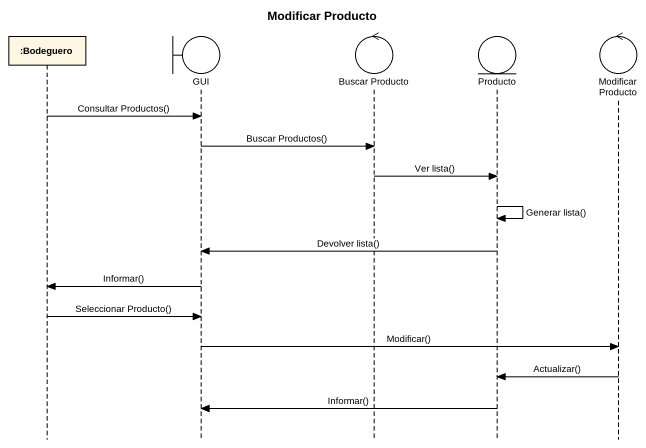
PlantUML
@startuml
title Modificar Producto
hide footbox
participant ":Bodeguero" as Bodeguero
boundary GUI
control "Buscar Producto" as Buscar_Producto
entity Producto
control "Modificar Producto" as Modificar_Producto

Bodeguero -> GUI : Consultar Productos()
GUI -> Buscar_Producto : Buscar Productos()
Buscar_Producto -> Producto : Ver lista()
Producto -> Producto : Generar lista()
Producto -> GUI : Devolver lista()
GUI -> Bodeguero : Informar()
Bodeguero -> GUI : Seleccionar Producto()
GUI -> Modificar_Producto : Modificar()
Modificar_Producto -> Producto : Actualizar()
Producto -> GUI : Informar()
@enduml
